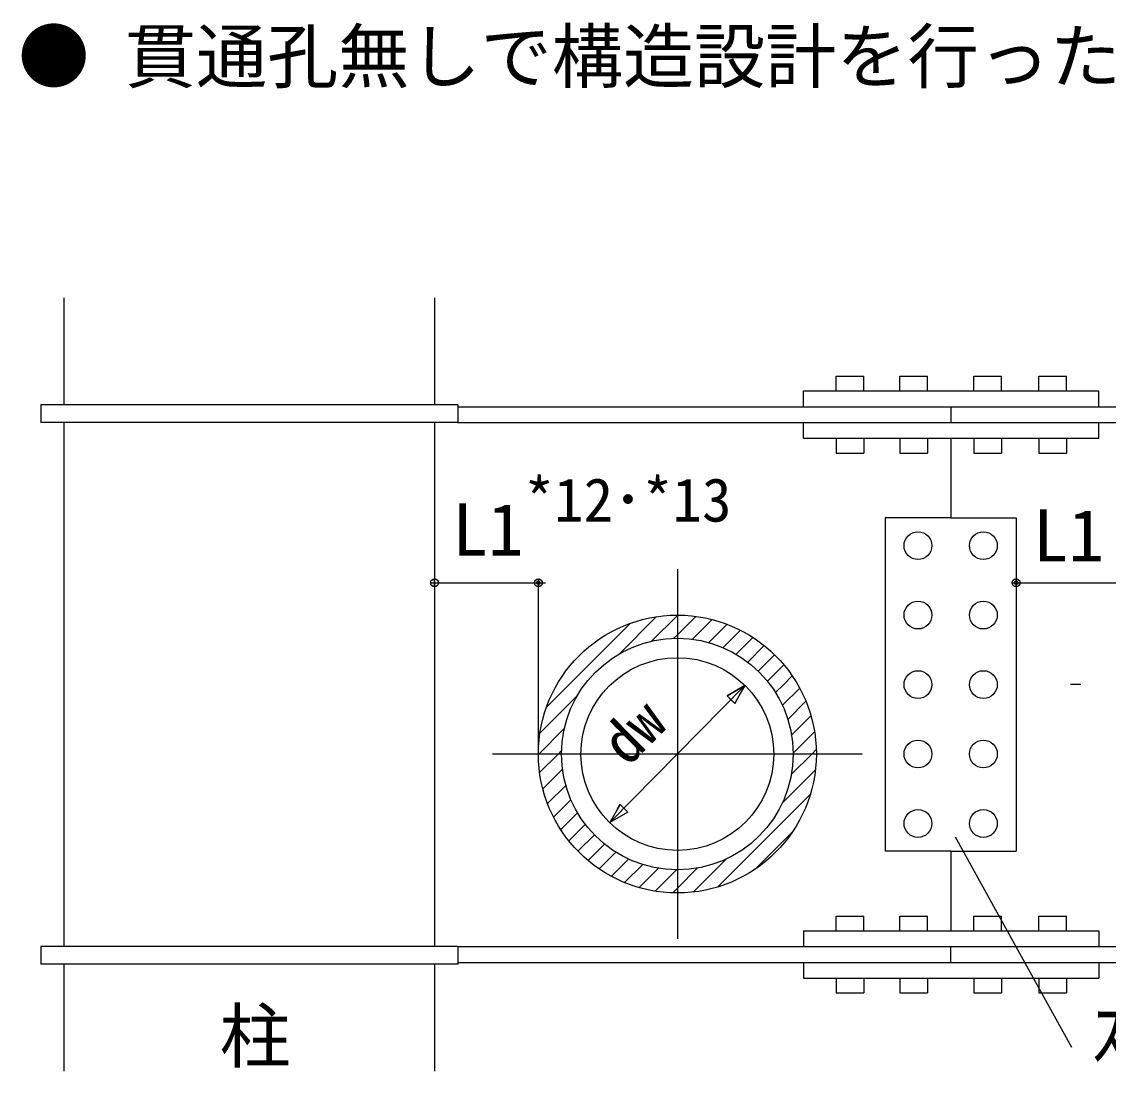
# Model space of a CAD drawing. Units: millimetres, scale not verified. Extents: x -27088 to 3772, y -2667 to 2667.
# Drawn here: x -2146 to -1413, y 1206 to 1914 of the extents above; entities that cross this region are included whole.
import ezdxf
from ezdxf.enums import TextEntityAlignment as Align

# ---------------------------------------------------------------- set-up
doc = ezdxf.new("R2010")
doc.units = ezdxf.units.MM
doc.header["$LTSCALE"] = 8
doc.linetypes.add('USER3', pattern=[50.8, 31.75, -6.35, 6.35, -6.35])
for name, color, linetype in [('0-0_0', 7, 'Continuous'), ('0-1_HARI', 7, 'Continuous'), ('0-3_SUNPOU', 7, 'Continuous'), ('0-4_HATTI', 7, 'Continuous'), ('0-5_MOJI', 7, 'Continuous')]:
    doc.layers.add(name, color=color, linetype=linetype)
doc.styles.add('ＭＳ ゴシック', font='')
doc.styles.get('ＭＳ ゴシック').set_extended_font_data('MS Gothic')

msp = doc.modelspace()

# ---------------------------------------------------------------- linework, layer by layer
at = {"layer": '0-1_HARI'}
for p, q in [((-2117.122, 1727.7), (-2117.122, 1655.474)), ((-1867.122, 1727.7), (-1867.122, 1655.474)), ((-1596.311, 1664.849), (-1596.311, 1674.849)), ((-1596.311, 1674.849), (-1577.561, 1674.849)), ((-1577.561, 1664.849), (-1577.561, 1674.849)), ((-1553.386, 1664.849), (-1553.386, 1674.849)), ((-1553.386, 1674.849), (-1534.635, 1674.849)), ((-1534.635, 1664.849), (-1534.635, 1674.849)), ((-1503.385, 1664.849), (-1503.385, 1674.849)), ((-1503.385, 1674.849), (-1484.635, 1674.849)), ((-1484.635, 1664.849), (-1484.635, 1674.849)), ((-1459.635, 1664.849), (-1459.635, 1674.849)), ((-1459.635, 1674.849), (-1440.885, 1674.849)), ((-1440.885, 1664.849), (-1440.885, 1674.849)), ((-1618.186, 1664.849), (-1419.01, 1664.849)), ((-1618.186, 1654.224), (-1618.186, 1664.849)), ((-1419.01, 1654.224), (-1419.01, 1664.849)), ((-2132.747, 1655.474), (-2132.747, 1643.599)), ((-1851.497, 1655.474), (-2132.747, 1655.474)), ((-1851.497, 1655.474), (-1851.497, 1643.599)), ((-1851.497, 1654.224), (-397.082, 1654.224)), ((-1519.01, 1654.224), (-1519.01, 1643.599)), ((-1851.497, 1643.599), (-2132.747, 1643.599)), ((-2117.122, 1643.599), (-2117.122, 1289.849)), ((-1867.122, 1643.599), (-1867.122, 1289.849)), ((-1851.497, 1643.599), (-397.082, 1643.599)), ((-1618.186, 1632.974), (-1618.186, 1643.599)), ((-1419.01, 1632.974), (-1419.01, 1643.599)), ((-1618.186, 1632.974), (-1419.01, 1632.974)), ((-1596.311, 1632.974), (-1596.311, 1622.974)), ((-1577.561, 1632.974), (-1577.561, 1622.974)), ((-1553.386, 1632.974), (-1553.386, 1622.974)), ((-1534.635, 1632.974), (-1534.635, 1622.974)), ((-1503.385, 1632.974), (-1503.385, 1622.974)), ((-1484.635, 1632.974), (-1484.635, 1622.974)), ((-1459.635, 1632.974), (-1459.635, 1622.974)), ((-1440.885, 1632.974), (-1440.885, 1622.974)), ((-1596.311, 1622.974), (-1577.561, 1622.974)), ((-1553.386, 1622.974), (-1534.635, 1622.974)), ((-1503.385, 1622.974), (-1484.635, 1622.974)), ((-1459.635, 1622.974), (-1440.885, 1622.974)), ((-1519.01, 1354.224), (-1563.157, 1354.224)), ((-1519.01, 1354.224), (-1474.864, 1354.224)), ((-1519.01, 1354.224), (-1519.01, 1300.474)), ((-1596.311, 1300.474), (-1596.311, 1310.474)), ((-1596.311, 1310.474), (-1577.561, 1310.474)), ((-1577.561, 1300.474), (-1577.561, 1310.474)), ((-1553.386, 1300.474), (-1553.386, 1310.474)), ((-1553.386, 1310.474), (-1534.635, 1310.474)), ((-1534.635, 1300.474), (-1534.635, 1310.474)), ((-1503.385, 1300.474), (-1503.385, 1310.474)), ((-1503.385, 1310.474), (-1484.635, 1310.474)), ((-1484.635, 1300.474), (-1484.635, 1310.474)), ((-1459.635, 1300.474), (-1459.635, 1310.474)), ((-1459.635, 1310.474), (-1440.885, 1310.474)), ((-1440.885, 1300.474), (-1440.885, 1310.474)), ((-1618.186, 1300.474), (-1618.186, 1289.849)), ((-1618.186, 1300.474), (-1419.01, 1300.474)), ((-1419.01, 1300.474), (-1419.01, 1289.849)), ((-2132.747, 1289.849), (-2132.747, 1277.974)), ((-1851.497, 1289.849), (-2132.747, 1289.849)), ((-1851.497, 1289.849), (-1851.497, 1277.974)), ((-1851.497, 1289.849), (-397.082, 1289.849)), ((-1519.01, 1279.224), (-1519.01, 1289.849)), ((-1851.497, 1277.974), (-2132.747, 1277.974)), ((-2117.122, 1277.974), (-2117.122, 1205.747)), ((-1867.122, 1277.974), (-1867.122, 1205.747)), ((-1851.497, 1279.224), (-397.082, 1279.224)), ((-1618.186, 1279.224), (-1618.186, 1268.599)), ((-1419.01, 1279.224), (-1419.01, 1268.599)), ((-1618.186, 1268.599), (-1419.01, 1268.599)), ((-1596.311, 1268.599), (-1596.311, 1258.599)), ((-1577.561, 1268.599), (-1577.561, 1258.599)), ((-1553.386, 1268.599), (-1553.386, 1258.599)), ((-1534.635, 1268.599), (-1534.635, 1258.599)), ((-1503.385, 1268.599), (-1503.385, 1258.599)), ((-1484.635, 1268.599), (-1484.635, 1258.599)), ((-1459.635, 1268.599), (-1459.635, 1258.599)), ((-1440.885, 1268.599), (-1440.885, 1258.599)), ((-1596.311, 1258.599), (-1577.561, 1258.599)), ((-1553.386, 1258.599), (-1534.635, 1258.599)), ((-1503.385, 1258.599), (-1484.635, 1258.599)), ((-1459.635, 1258.599), (-1440.885, 1258.599))]:
    msp.add_line(p, q, dxfattribs=at)
for points in [[(-1519.01, 1632.974), (-1519.01, 1579.224), (-1474.864, 1579.224), (-1474.864, 1354.224)], [(-1519.01, 1579.224), (-1563.157, 1579.224), (-1563.157, 1354.224)]]:
    msp.add_lwpolyline(points, dxfattribs=at)
for centre, radius in [((-1541.084, 1560.474), 9.375), ((-1496.937, 1560.474), 9.375), ((-1541.084, 1513.599), 9.375), ((-1496.937, 1513.599), 9.375), ((-1703.372, 1419.849), 93.75), ((-1703.372, 1419.849), 78.125), ((-1703.372, 1419.849), 65), ((-1541.084, 1466.724), 9.375), ((-1496.937, 1466.724), 9.375), ((-1541.084, 1419.849), 9.375), ((-1496.937, 1419.849), 9.375), ((-1541.084, 1372.974), 9.375), ((-1496.937, 1372.974), 9.375)]:
    msp.add_circle(centre, radius, dxfattribs=at)
at = {"layer": '0-3_SUNPOU', "linetype": 'USER3'}
for p, q in [((-1703.372, 1544.505), (-1703.372, 1295.192)), ((-1126.473, 1466.724), (-1438.285, 1466.724)), ((-1578.716, 1419.849), (-1828.028, 1419.849))]:
    msp.add_line(p, q, dxfattribs=at)
at = {"layer": '0-3_SUNPOU'}
for p, q in [((-1869.758, 1535.4), (-1869.718, 1535.858)), ((-1869.758, 1535.4), (-1792.371, 1535.4)), ((-1869.718, 1534.942), (-1869.758, 1535.4)), ((-1869.718, 1535.858), (-1869.599, 1536.302)), ((-1869.599, 1534.499), (-1869.718, 1534.942)), ((-1869.599, 1536.302), (-1869.405, 1536.718)), ((-1869.405, 1534.082), (-1869.599, 1534.499)), ((-1869.405, 1536.718), (-1869.142, 1537.095)), ((-1869.142, 1533.706), (-1869.405, 1534.082)), ((-1869.142, 1537.095), (-1868.817, 1537.42)), ((-1868.817, 1533.381), (-1869.142, 1533.706)), ((-1868.817, 1537.42), (-1868.44, 1537.683)), ((-1868.44, 1533.117), (-1868.817, 1533.381)), ((-1868.44, 1537.683), (-1868.024, 1537.878)), ((-1868.024, 1532.923), (-1868.44, 1533.117)), ((-1868.024, 1537.878), (-1867.58, 1537.997)), ((-1867.58, 1532.804), (-1868.024, 1532.923)), ((-1867.122, 1537.878), (-1867.122, 1537.997)), ((-1867.122, 1537.997), (-1867.122, 1537.878)), ((-1867.122, 1537.683), (-1867.122, 1537.878)), ((-1867.122, 1537.878), (-1867.122, 1537.683)), ((-1867.122, 1537.42), (-1867.122, 1537.683)), ((-1867.122, 1537.683), (-1867.122, 1537.42)), ((-1867.122, 1537.095), (-1867.122, 1537.42)), ((-1867.122, 1537.42), (-1867.122, 1537.095)), ((-1867.122, 1536.718), (-1867.122, 1537.095)), ((-1867.122, 1537.095), (-1867.122, 1536.718)), ((-1867.122, 1536.302), (-1867.122, 1536.718)), ((-1867.122, 1536.718), (-1867.122, 1536.302)), ((-1867.122, 1535.858), (-1867.122, 1536.302)), ((-1867.122, 1536.302), (-1867.122, 1535.858)), ((-1867.122, 1535.4), (-1867.122, 1535.858)), ((-1867.122, 1535.858), (-1867.122, 1535.4)), ((-1867.122, 1534.942), (-1867.122, 1535.4)), ((-1867.122, 1535.4), (-1867.122, 1534.942)), ((-1867.122, 1534.499), (-1867.122, 1534.942)), ((-1867.122, 1534.942), (-1867.122, 1534.499)), ((-1867.122, 1534.082), (-1867.122, 1534.499)), ((-1867.122, 1534.499), (-1867.122, 1534.082)), ((-1867.122, 1533.706), (-1867.122, 1534.082)), ((-1867.122, 1534.082), (-1867.122, 1533.706)), ((-1867.122, 1533.381), (-1867.122, 1533.706)), ((-1867.122, 1533.706), (-1867.122, 1533.381)), ((-1867.122, 1533.117), (-1867.122, 1533.381)), ((-1867.122, 1533.381), (-1867.122, 1533.117)), ((-1867.122, 1532.923), (-1867.122, 1533.117)), ((-1867.122, 1533.117), (-1867.122, 1532.923)), ((-1867.122, 1532.804), (-1867.122, 1532.923)), ((-1867.122, 1532.923), (-1867.122, 1532.804)), ((-1866.664, 1537.997), (-1866.22, 1537.878)), ((-1866.22, 1532.923), (-1866.664, 1532.804)), ((-1866.22, 1537.878), (-1865.804, 1537.683)), ((-1865.804, 1533.117), (-1866.22, 1532.923)), ((-1865.804, 1537.683), (-1865.427, 1537.42)), ((-1865.427, 1533.381), (-1865.804, 1533.117)), ((-1865.427, 1537.42), (-1865.102, 1537.095)), ((-1865.102, 1533.706), (-1865.427, 1533.381)), ((-1865.102, 1537.095), (-1864.839, 1536.718)), ((-1864.839, 1534.082), (-1865.102, 1533.706)), ((-1864.839, 1536.718), (-1864.645, 1536.302)), ((-1864.645, 1534.499), (-1864.839, 1534.082)), ((-1864.645, 1536.302), (-1864.526, 1535.858)), ((-1864.526, 1534.942), (-1864.645, 1534.499)), ((-1864.535, 1535.4), (-1864.535, 1535.911)), ((-1864.535, 1534.89), (-1864.535, 1535.4)), ((-1864.526, 1535.858), (-1864.486, 1535.4)), ((-1864.486, 1535.4), (-1864.526, 1534.942)), ((-1799.758, 1535.4), (-1799.718, 1535.858)), ((-1799.718, 1534.942), (-1799.758, 1535.4)), ((-1799.718, 1535.858), (-1799.599, 1536.302)), ((-1799.599, 1534.499), (-1799.718, 1534.942)), ((-1799.599, 1536.302), (-1799.405, 1536.718)), ((-1799.405, 1534.082), (-1799.599, 1534.499)), ((-1799.405, 1536.718), (-1799.142, 1537.095)), ((-1799.142, 1533.706), (-1799.405, 1534.082)), ((-1799.142, 1537.095), (-1798.817, 1537.42)), ((-1798.817, 1533.381), (-1799.142, 1533.706)), ((-1798.817, 1537.42), (-1798.44, 1537.683)), ((-1798.44, 1533.117), (-1798.817, 1533.381)), ((-1798.44, 1537.683), (-1798.024, 1537.878)), ((-1798.024, 1532.923), (-1798.44, 1533.117)), ((-1798.024, 1537.878), (-1797.58, 1537.997)), ((-1797.58, 1532.804), (-1798.024, 1532.923)), ((-1797.122, 1419.849), (-1797.122, 1538.037)), ((-1797.122, 1537.878), (-1797.122, 1537.997)), ((-1797.122, 1537.997), (-1797.122, 1537.878)), ((-1797.122, 1537.683), (-1797.122, 1537.878)), ((-1797.122, 1537.878), (-1797.122, 1537.683)), ((-1797.122, 1537.42), (-1797.122, 1537.683)), ((-1797.122, 1537.683), (-1797.122, 1537.42)), ((-1797.122, 1537.095), (-1797.122, 1537.42)), ((-1797.122, 1537.42), (-1797.122, 1537.095)), ((-1797.122, 1536.718), (-1797.122, 1537.095)), ((-1797.122, 1537.095), (-1797.122, 1536.718)), ((-1797.122, 1536.302), (-1797.122, 1536.718)), ((-1797.122, 1536.718), (-1797.122, 1536.302)), ((-1797.122, 1535.858), (-1797.122, 1536.302)), ((-1797.122, 1536.302), (-1797.122, 1535.858)), ((-1797.122, 1535.4), (-1797.122, 1535.858)), ((-1797.122, 1535.858), (-1797.122, 1535.4)), ((-1797.122, 1534.942), (-1797.122, 1535.4)), ((-1797.122, 1535.4), (-1797.122, 1534.942)), ((-1797.122, 1534.499), (-1797.122, 1534.942)), ((-1797.122, 1534.942), (-1797.122, 1534.499)), ((-1797.122, 1534.082), (-1797.122, 1534.499)), ((-1797.122, 1534.499), (-1797.122, 1534.082)), ((-1797.122, 1533.706), (-1797.122, 1534.082)), ((-1797.122, 1534.082), (-1797.122, 1533.706)), ((-1797.122, 1533.381), (-1797.122, 1533.706)), ((-1797.122, 1533.706), (-1797.122, 1533.381)), ((-1797.122, 1533.117), (-1797.122, 1533.381)), ((-1797.122, 1533.381), (-1797.122, 1533.117)), ((-1797.122, 1532.923), (-1797.122, 1533.117)), ((-1797.122, 1533.117), (-1797.122, 1532.923)), ((-1797.122, 1532.804), (-1797.122, 1532.923)), ((-1797.122, 1532.923), (-1797.122, 1532.804)), ((-1796.664, 1537.997), (-1796.22, 1537.878)), ((-1796.22, 1532.923), (-1796.664, 1532.804)), ((-1796.22, 1537.878), (-1795.804, 1537.683)), ((-1795.804, 1533.117), (-1796.22, 1532.923)), ((-1795.804, 1537.683), (-1795.427, 1537.42)), ((-1795.427, 1533.381), (-1795.804, 1533.117)), ((-1795.427, 1537.42), (-1795.102, 1537.095)), ((-1795.102, 1533.706), (-1795.427, 1533.381)), ((-1795.102, 1537.095), (-1794.839, 1536.718)), ((-1794.839, 1534.082), (-1795.102, 1533.706)), ((-1794.839, 1536.718), (-1794.645, 1536.302)), ((-1794.645, 1534.499), (-1794.839, 1534.082)), ((-1794.645, 1536.302), (-1794.526, 1535.858)), ((-1794.526, 1534.942), (-1794.645, 1534.499)), ((-1794.526, 1535.858), (-1794.486, 1535.4)), ((-1794.486, 1535.4), (-1794.526, 1534.942)), ((-1477.501, 1535.4), (-1477.461, 1535.858)), ((-1477.501, 1535.4), (-1404.953, 1535.4)), ((-1477.461, 1534.942), (-1477.501, 1535.4)), ((-1477.461, 1535.858), (-1477.342, 1536.302)), ((-1477.342, 1534.499), (-1477.461, 1534.942)), ((-1477.342, 1536.302), (-1477.148, 1536.718)), ((-1477.148, 1534.082), (-1477.342, 1534.499)), ((-1477.148, 1536.718), (-1476.884, 1537.095)), ((-1476.884, 1533.706), (-1477.148, 1534.082)), ((-1476.884, 1537.095), (-1476.559, 1537.42)), ((-1476.559, 1533.381), (-1476.884, 1533.706)), ((-1476.559, 1537.42), (-1476.183, 1537.683)), ((-1476.183, 1533.117), (-1476.559, 1533.381)), ((-1476.183, 1537.683), (-1475.766, 1537.878)), ((-1475.766, 1532.923), (-1476.183, 1533.117)), ((-1475.766, 1537.878), (-1475.322, 1537.997)), ((-1475.322, 1532.804), (-1475.766, 1532.923)), ((-1474.864, 1537.986), (-1474.864, 1537.997)), ((-1474.864, 1537.997), (-1474.864, 1537.878)), ((-1474.864, 1537.836), (-1474.864, 1537.986)), ((-1474.864, 1537.878), (-1474.864, 1537.683)), ((-1474.864, 1537.592), (-1474.864, 1537.836)), ((-1474.864, 1537.683), (-1474.864, 1537.42)), ((-1474.864, 1537.264), (-1474.864, 1537.592)), ((-1474.864, 1537.42), (-1474.864, 1537.095)), ((-1474.864, 1536.865), (-1474.864, 1537.264)), ((-1474.864, 1537.095), (-1474.864, 1536.718)), ((-1474.864, 1536.409), (-1474.864, 1536.865)), ((-1474.864, 1536.718), (-1474.864, 1536.302)), ((-1474.864, 1535.915), (-1474.864, 1536.409)), ((-1474.864, 1536.302), (-1474.864, 1535.858)), ((-1474.864, 1535.4), (-1474.864, 1535.915)), ((-1474.864, 1535.858), (-1474.864, 1535.4)), ((-1474.864, 1535.4), (-1474.864, 1534.942)), ((-1474.864, 1534.886), (-1474.864, 1535.4)), ((-1474.864, 1534.942), (-1474.864, 1534.499)), ((-1474.864, 1534.391), (-1474.864, 1534.886)), ((-1474.864, 1534.499), (-1474.864, 1534.082)), ((-1474.864, 1533.936), (-1474.864, 1534.391)), ((-1474.864, 1534.082), (-1474.864, 1533.706)), ((-1474.864, 1533.536), (-1474.864, 1533.936)), ((-1474.864, 1533.706), (-1474.864, 1533.381)), ((-1474.864, 1533.208), (-1474.864, 1533.536)), ((-1474.864, 1533.381), (-1474.864, 1533.117)), ((-1474.864, 1532.964), (-1474.864, 1533.208)), ((-1474.864, 1533.117), (-1474.864, 1532.923)), ((-1474.864, 1532.814), (-1474.864, 1532.964)), ((-1474.864, 1532.923), (-1474.864, 1532.804)), ((-1474.864, 1532.804), (-1474.864, 1532.814)), ((-1474.458, 1537.997), (-1474.35, 1537.986)), ((-1474.35, 1532.814), (-1474.458, 1532.804)), ((-1474.35, 1537.986), (-1473.856, 1537.836)), ((-1473.856, 1532.964), (-1474.35, 1532.814)), ((-1473.856, 1537.836), (-1473.4, 1537.592)), ((-1473.4, 1533.208), (-1473.856, 1532.964)), ((-1473.4, 1537.592), (-1473, 1537.264)), ((-1473, 1533.536), (-1473.4, 1533.208)), ((-1473, 1537.264), (-1472.672, 1536.865)), ((-1472.672, 1533.936), (-1473, 1533.536)), ((-1472.672, 1536.865), (-1472.429, 1536.409)), ((-1472.429, 1534.391), (-1472.672, 1533.936)), ((-1472.429, 1536.409), (-1472.279, 1535.915)), ((-1472.279, 1534.886), (-1472.429, 1534.391)), ((-1472.279, 1535.915), (-1472.228, 1535.4)), ((-1472.228, 1535.4), (-1472.279, 1534.886)), ((-1657.756, 1466.154), (-1748.988, 1373.543)), ((-1657.756, 1466.154), (-1664.78, 1459.025)), ((-1664.78, 1459.025), (-1657.756, 1466.154)), ((-1661.805, 1459.025), (-1663.253, 1456.474)), ((-1743.502, 1383.213), (-1742.055, 1385.763)), ((-1742.055, 1385.763), (-1739.462, 1383.213)), ((-1736.866, 1380.659), (-1748.988, 1373.543)), ((-1744.951, 1380.659), (-1743.502, 1383.213)), ((-1741.978, 1380.659), (-1739.462, 1383.213)), ((-1739.462, 1383.213), (-1741.978, 1380.659)), ((-1739.462, 1383.213), (-1736.866, 1380.659)), ((-1437.299, 1221.693), (-1515.836, 1363.819))]:
    msp.add_line(p, q, dxfattribs=at)
for points in [[(-1867.122, 1538.037), (-1867.122, 1537.997), (-1867.122, 1538.037)], [(-1867.122, 1532.804), (-1867.122, 1532.764), (-1867.122, 1532.804)], [(-1797.122, 1538.037), (-1797.122, 1537.997), (-1797.122, 1538.037)], [(-1797.122, 1532.804), (-1797.122, 1532.764), (-1797.122, 1532.804)], [(-1474.864, 1538.037), (-1474.864, 1537.997), (-1474.864, 1538.037)], [(-1474.864, 1532.804), (-1474.864, 1532.764), (-1474.864, 1532.804)], [(-1669.878, 1459.025), (-1657.756, 1466.154), (-1661.805, 1459.025)], [(-1664.78, 1459.025), (-1667.292, 1456.474), (-1669.878, 1459.025)], [(-1663.253, 1456.474), (-1664.703, 1453.92), (-1667.292, 1456.474), (-1664.78, 1459.025)], [(-1736.866, 1380.659), (-1742.055, 1385.763), (-1748.988, 1373.543)], [(-1741.978, 1380.659), (-1748.988, 1373.543), (-1741.978, 1380.659)]]:
    msp.add_lwpolyline(points, dxfattribs=at)
msp.add_lwpolyline([(-1669.878, 1459.025), (-1664.703, 1453.92), (-1657.756, 1466.154)], close=True, dxfattribs=at)
for centre, radius in [((-1867.122, 1535.4), 2.636), ((-1797.122, 1535.4), 2.636), ((-1797.122, 1535.4), 1.213), ((-1474.864, 1535.4), 2.636), ((-1474.864, 1535.4), 1.213), ((-1474.864, 1535.4), 1.213)]:
    msp.add_circle(centre, radius, dxfattribs=at)
at = {"layer": '0-4_HATTI'}
for p, q in [((-1617.303, 1654.224), (-1617.301, 1654.224)), ((-1742.36, 1487.55), (-1717.361, 1512.549)), ((-1720.737, 1496.019), (-1703.372, 1513.385)), ((-1703.372, 1513.385), (-1703.158, 1513.598)), ((-1703.372, 1500.232), (-1690.846, 1512.758)), ((-1693.149, 1497.302), (-1679.851, 1510.6)), ((-1776.339, 1466.724), (-1734.938, 1508.125)), ((-1682.237, 1495.061), (-1669.884, 1507.414)), ((-1672.521, 1491.624), (-1660.78, 1503.365)), ((-1705.664, 1497.94), (-1703.372, 1500.232)), ((-1663.788, 1487.203), (-1652.437, 1498.555)), ((-1655.924, 1481.915), (-1644.794, 1493.045)), ((-1648.867, 1475.819), (-1637.817, 1486.868)), ((-1642.595, 1468.937), (-1631.495, 1480.038)), ((-1791.648, 1451.415), (-1776.339, 1466.724)), ((-1796.073, 1433.837), (-1771.073, 1458.836)), ((-1632.501, 1452.725), (-1620.864, 1464.362)), ((-1628.832, 1443.242), (-1616.639, 1455.435)), ((-1626.298, 1432.622), (-1613.249, 1445.672)), ((-1796.908, 1419.849), (-1779.543, 1437.214)), ((-1625.25, 1420.517), (-1610.842, 1434.925)), ((-1783.755, 1419.849), (-1781.463, 1422.14)), ((-1612.766, 1419.849), (-1609.673, 1422.941)), ((-1797.122, 1419.635), (-1796.908, 1419.849)), ((-1796.281, 1407.322), (-1783.755, 1419.849)), ((-1626.456, 1406.158), (-1612.766, 1419.849)), ((-1794.123, 1396.327), (-1780.825, 1409.625)), ((-1632.512, 1386.949), (-1610.225, 1409.237)), ((-1790.937, 1386.361), (-1778.584, 1398.714)), ((-1676.179, 1330.129), (-1613.652, 1392.656)), ((-1786.888, 1377.256), (-1775.147, 1388.997)), ((-1782.078, 1368.913), (-1770.727, 1380.265)), ((-1776.568, 1361.27), (-1765.438, 1372.4)), ((-1770.392, 1354.294), (-1759.342, 1365.343)), ((-1651.195, 1341.96), (-1625.483, 1367.672)), ((-1763.561, 1347.971), (-1752.461, 1359.072)), ((-1756.069, 1342.311), (-1744.78, 1353.6)), ((-1747.886, 1337.341), (-1736.248, 1348.978)), ((-1692.76, 1326.701), (-1670.473, 1348.989)), ((-1738.958, 1333.115), (-1726.765, 1345.308)), ((-1729.195, 1329.725), (-1716.145, 1342.775)), ((-1718.448, 1327.319), (-1704.041, 1341.726)), ((-1703.372, 1329.242), (-1689.682, 1342.932)), ((-1706.465, 1326.15), (-1703.372, 1329.242))]:
    msp.add_line(p, q, dxfattribs=at)
msp.add_lwpolyline([(-1637.123, 1461.256), (-1631.656, 1466.724), (-1625.834, 1472.545)], dxfattribs=at)

# ---------------------------------------------------------------- texts
at = {"layer": '0-0_0', "style": 'ＭＳ ゴシック'}
for s, height, p in [('● 貫通孔無しで構造設計を行った結果から得られる貫通孔位置の存在応力に対して,OSﾘﾝｸﾞ工法を用いた貫通孔部分の耐力が上回る事を確認する必要があるので,OSﾘﾝｸﾞの使用の決定は構造設計者により行う。', 35.19, (-2148.017, 1862.542)), ('*12･*13', 29.33, (-1806.522, 1567.916)), ('L1', 35.19, (-1855.09, 1543.249)), ('L1', 35.19, (-1463.483, 1539.218)), ('ｽﾌﾟﾗｲｽﾌﾟﾚｰﾄ', 35.19, (-1424.04, 1202.237)), ('柱', 35.19, (-2012.152, 1201.425))]:
    msp.add_text(s, height=height, dxfattribs=at).set_placement(p, align=Align.BOTTOM_LEFT)
at = {"layer": '0-5_MOJI', "style": 'ＭＳ ゴシック'}
msp.add_text('dw', height=29.33, rotation=44.76, dxfattribs=at).set_placement((-1730.821, 1404.36), align=Align.BOTTOM_LEFT)

doc.saveas('drawing.dxf')
